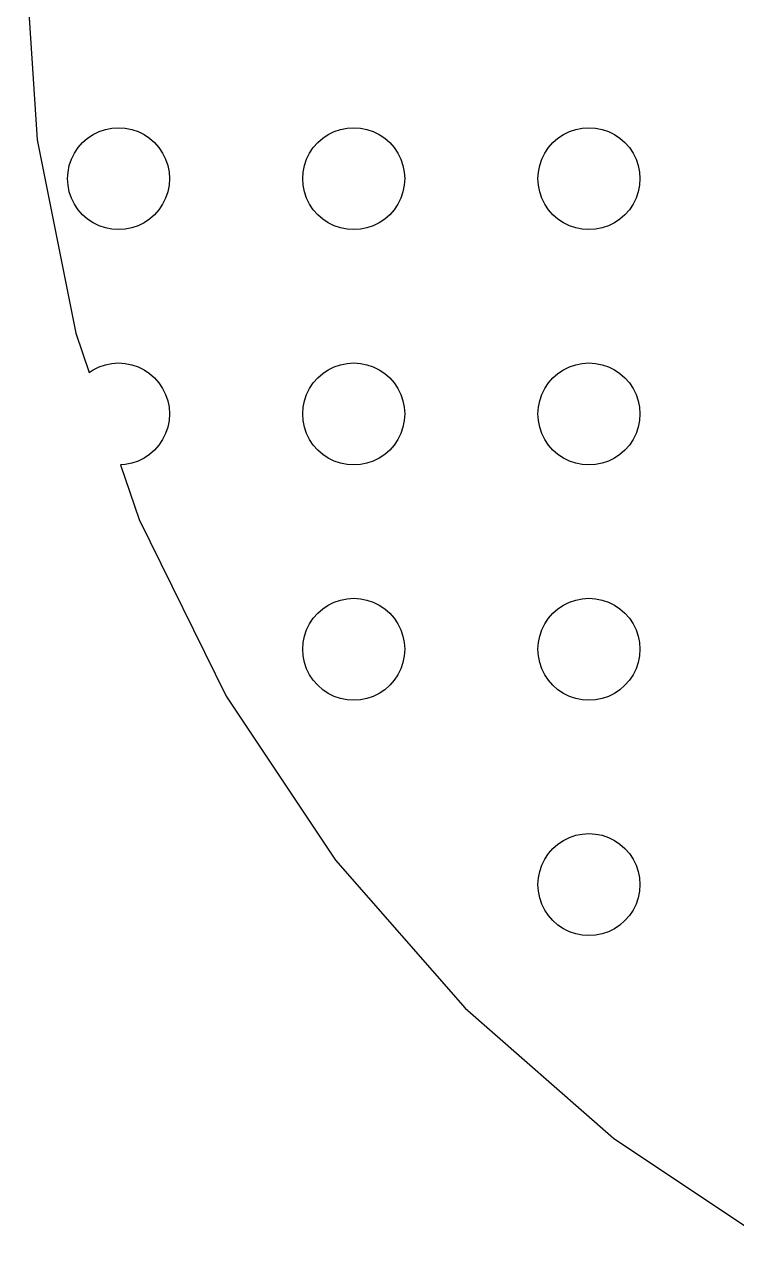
# Model space of a CAD drawing. Header units: metres. Extents: x -96 to 96, y -96 to 96.
# Drawn here: x -96 to -50.6, y -83.1 to -5.2 of the extents above; entities that cross this region are included whole.
import ezdxf

# ---------------------------------------------------------------- set-up
doc = ezdxf.new("R2010")
doc.units = ezdxf.units.M

msp = doc.modelspace()

# ---------------------------------------------------------------- linework, layer by layer
for p, q in [((-96, 0), (-95.1787, -12.5305)), ((-92.2981, -12.7019), (-91.9785, -12.4216)), ((-91.9785, -12.4216), (-91.625, -12.1854)), ((-91.625, -12.1854), (-91.2437, -11.9974)), ((-91.2437, -11.9974), (-90.8412, -11.8607)), ((-90.8412, -11.8607), (-90.4242, -11.7778)), ((-90.4242, -11.7778), (-90, -11.75)), ((-90, -11.75), (-89.5758, -11.7778)), ((-89.5758, -11.7778), (-89.1588, -11.8607)), ((-89.1588, -11.8607), (-88.7563, -11.9974)), ((-88.7563, -11.9974), (-88.375, -12.1854)), ((-88.375, -12.1854), (-88.0215, -12.4216)), ((-88.0215, -12.4216), (-87.7019, -12.7019)), ((-77.2981, -12.7019), (-76.9785, -12.4216)), ((-76.9785, -12.4216), (-76.625, -12.1854)), ((-76.625, -12.1854), (-76.2437, -11.9974)), ((-76.2437, -11.9974), (-75.8412, -11.8607)), ((-75.8412, -11.8607), (-75.4242, -11.7778)), ((-75.4242, -11.7778), (-75, -11.75)), ((-75, -11.75), (-74.5758, -11.7778)), ((-74.5758, -11.7778), (-74.1588, -11.8607)), ((-74.1588, -11.8607), (-73.7563, -11.9974)), ((-73.7563, -11.9974), (-73.375, -12.1854)), ((-73.375, -12.1854), (-73.0215, -12.4216)), ((-73.0215, -12.4216), (-72.7019, -12.7019)), ((-62.2981, -12.7019), (-61.9785, -12.4216)), ((-61.9785, -12.4216), (-61.625, -12.1854)), ((-61.625, -12.1854), (-61.2437, -11.9974)), ((-61.2437, -11.9974), (-60.8412, -11.8607)), ((-60.8412, -11.8607), (-60.4242, -11.7778)), ((-60.4242, -11.7778), (-60, -11.75)), ((-60, -11.75), (-59.5758, -11.7778)), ((-59.5758, -11.7778), (-59.1588, -11.8607)), ((-59.1588, -11.8607), (-58.7563, -11.9974)), ((-58.7563, -11.9974), (-58.375, -12.1854)), ((-58.375, -12.1854), (-58.0215, -12.4216)), ((-58.0215, -12.4216), (-57.7019, -12.7019)), ((-95.1787, -12.5305), (-92.7289, -24.8466)), ((-92.8146, -13.375), (-92.5784, -13.0215)), ((-92.5784, -13.0215), (-92.2981, -12.7019)), ((-87.7019, -12.7019), (-87.4216, -13.0215)), ((-87.4216, -13.0215), (-87.1854, -13.375)), ((-77.8146, -13.375), (-77.5784, -13.0215)), ((-77.5784, -13.0215), (-77.2981, -12.7019)), ((-72.7019, -12.7019), (-72.4216, -13.0215)), ((-72.4216, -13.0215), (-72.1854, -13.375)), ((-62.8146, -13.375), (-62.5784, -13.0215)), ((-62.5784, -13.0215), (-62.2981, -12.7019)), ((-57.7019, -12.7019), (-57.4216, -13.0215)), ((-57.4216, -13.0215), (-57.1854, -13.375)), ((-93.1393, -14.1588), (-93.0026, -13.7563)), ((-93.0026, -13.7563), (-92.8146, -13.375)), ((-87.1854, -13.375), (-86.9974, -13.7563)), ((-86.9974, -13.7563), (-86.8607, -14.1588)), ((-78.1393, -14.1588), (-78.0026, -13.7563)), ((-78.0026, -13.7563), (-77.8146, -13.375)), ((-72.1854, -13.375), (-71.9974, -13.7563)), ((-71.9974, -13.7563), (-71.8607, -14.1588)), ((-63.1393, -14.1588), (-63.0026, -13.7563)), ((-63.0026, -13.7563), (-62.8146, -13.375)), ((-57.1854, -13.375), (-56.9974, -13.7563)), ((-56.9974, -13.7563), (-56.8607, -14.1588)), ((-93.25, -15), (-93.2222, -14.5758)), ((-93.2222, -14.5758), (-93.1393, -14.1588)), ((-86.8607, -14.1588), (-86.7778, -14.5758)), ((-86.7778, -14.5758), (-86.75, -15)), ((-78.25, -15), (-78.2222, -14.5758)), ((-78.2222, -14.5758), (-78.1393, -14.1588)), ((-71.8607, -14.1588), (-71.7778, -14.5758)), ((-71.7778, -14.5758), (-71.75, -15)), ((-63.25, -15), (-63.2222, -14.5758)), ((-63.2222, -14.5758), (-63.1393, -14.1588)), ((-56.8607, -14.1588), (-56.7778, -14.5758)), ((-56.7778, -14.5758), (-56.75, -15)), ((-93.2222, -15.4242), (-93.25, -15)), ((-93.1393, -15.8412), (-93.2222, -15.4242)), ((-86.7778, -15.4242), (-86.8607, -15.8412)), ((-86.75, -15), (-86.7778, -15.4242)), ((-78.2222, -15.4242), (-78.25, -15)), ((-78.1393, -15.8412), (-78.2222, -15.4242)), ((-71.7778, -15.4242), (-71.8607, -15.8412)), ((-71.75, -15), (-71.7778, -15.4242)), ((-63.2222, -15.4242), (-63.25, -15)), ((-63.1393, -15.8412), (-63.2222, -15.4242)), ((-56.7778, -15.4242), (-56.8607, -15.8412)), ((-56.75, -15), (-56.7778, -15.4242)), ((-93.0026, -16.2437), (-93.1393, -15.8412)), ((-92.8146, -16.625), (-93.0026, -16.2437)), ((-86.9974, -16.2437), (-87.1854, -16.625)), ((-86.8607, -15.8412), (-86.9974, -16.2437)), ((-78.0026, -16.2437), (-78.1393, -15.8412)), ((-77.8146, -16.625), (-78.0026, -16.2437)), ((-71.9974, -16.2437), (-72.1854, -16.625)), ((-71.8607, -15.8412), (-71.9974, -16.2437)), ((-63.0026, -16.2437), (-63.1393, -15.8412)), ((-62.8146, -16.625), (-63.0026, -16.2437)), ((-56.9974, -16.2437), (-57.1854, -16.625)), ((-56.8607, -15.8412), (-56.9974, -16.2437)), ((-92.5784, -16.9785), (-92.8146, -16.625)), ((-92.2981, -17.2981), (-92.5784, -16.9785)), ((-87.4216, -16.9785), (-87.7019, -17.2981)), ((-87.1854, -16.625), (-87.4216, -16.9785)), ((-77.5784, -16.9785), (-77.8146, -16.625)), ((-77.2981, -17.2981), (-77.5784, -16.9785)), ((-72.4216, -16.9785), (-72.7019, -17.2981)), ((-72.1854, -16.625), (-72.4216, -16.9785)), ((-62.5784, -16.9785), (-62.8146, -16.625)), ((-62.2981, -17.2981), (-62.5784, -16.9785)), ((-57.4216, -16.9785), (-57.7019, -17.2981)), ((-57.1854, -16.625), (-57.4216, -16.9785)), ((-91.9785, -17.5784), (-92.2981, -17.2981)), ((-91.625, -17.8146), (-91.9785, -17.5784)), ((-91.2437, -18.0026), (-91.625, -17.8146)), ((-88.375, -17.8146), (-88.7563, -18.0026)), ((-88.0215, -17.5784), (-88.375, -17.8146)), ((-87.7019, -17.2981), (-88.0215, -17.5784)), ((-76.9785, -17.5784), (-77.2981, -17.2981)), ((-76.625, -17.8146), (-76.9785, -17.5784)), ((-76.2437, -18.0026), (-76.625, -17.8146)), ((-73.375, -17.8146), (-73.7563, -18.0026)), ((-73.0215, -17.5784), (-73.375, -17.8146)), ((-72.7019, -17.2981), (-73.0215, -17.5784)), ((-61.9785, -17.5784), (-62.2981, -17.2981)), ((-61.625, -17.8146), (-61.9785, -17.5784)), ((-61.2437, -18.0026), (-61.625, -17.8146)), ((-58.375, -17.8146), (-58.7563, -18.0026)), ((-58.0215, -17.5784), (-58.375, -17.8146)), ((-57.7019, -17.2981), (-58.0215, -17.5784)), ((-90.8412, -18.1393), (-91.2437, -18.0026)), ((-90.4242, -18.2222), (-90.8412, -18.1393)), ((-90, -18.25), (-90.4242, -18.2222)), ((-89.5758, -18.2222), (-90, -18.25)), ((-89.1588, -18.1393), (-89.5758, -18.2222)), ((-88.7563, -18.0026), (-89.1588, -18.1393)), ((-75.8412, -18.1393), (-76.2437, -18.0026)), ((-75.4242, -18.2222), (-75.8412, -18.1393)), ((-75, -18.25), (-75.4242, -18.2222)), ((-74.5758, -18.2222), (-75, -18.25)), ((-74.1588, -18.1393), (-74.5758, -18.2222)), ((-73.7563, -18.0026), (-74.1588, -18.1393)), ((-60.8412, -18.1393), (-61.2437, -18.0026)), ((-60.4242, -18.2222), (-60.8412, -18.1393)), ((-60, -18.25), (-60.4242, -18.2222)), ((-59.5758, -18.2222), (-60, -18.25)), ((-59.1588, -18.1393), (-59.5758, -18.2222)), ((-58.7563, -18.0026), (-59.1588, -18.1393)), ((-92.7289, -24.8466), (-91.8777, -27.3542)), ((-91.8777, -27.3542), (-91.625, -27.1854)), ((-91.625, -27.1854), (-91.2437, -26.9974)), ((-91.2437, -26.9974), (-90.8412, -26.8607)), ((-90.8412, -26.8607), (-90.4242, -26.7778)), ((-90.4242, -26.7778), (-90, -26.75)), ((-90, -26.75), (-89.5758, -26.7778)), ((-89.5758, -26.7778), (-89.1588, -26.8607)), ((-89.1588, -26.8607), (-88.7563, -26.9974)), ((-88.7563, -26.9974), (-88.375, -27.1854)), ((-88.375, -27.1854), (-88.0215, -27.4216)), ((-76.9785, -27.4216), (-76.625, -27.1854)), ((-76.625, -27.1854), (-76.2437, -26.9974)), ((-76.2437, -26.9974), (-75.8412, -26.8607)), ((-75.8412, -26.8607), (-75.4242, -26.7778)), ((-75.4242, -26.7778), (-75, -26.75)), ((-75, -26.75), (-74.5758, -26.7778)), ((-74.5758, -26.7778), (-74.1588, -26.8607)), ((-74.1588, -26.8607), (-73.7563, -26.9974)), ((-73.7563, -26.9974), (-73.375, -27.1854)), ((-73.375, -27.1854), (-73.0215, -27.4216)), ((-61.9785, -27.4216), (-61.625, -27.1854)), ((-61.625, -27.1854), (-61.2437, -26.9974)), ((-61.2437, -26.9974), (-60.8412, -26.8607)), ((-60.8412, -26.8607), (-60.4242, -26.7778)), ((-60.4242, -26.7778), (-60, -26.75)), ((-60, -26.75), (-59.5758, -26.7778)), ((-59.5758, -26.7778), (-59.1588, -26.8607)), ((-59.1588, -26.8607), (-58.7563, -26.9974)), ((-58.7563, -26.9974), (-58.375, -27.1854)), ((-58.375, -27.1854), (-58.0215, -27.4216)), ((-88.0215, -27.4216), (-87.7019, -27.7019)), ((-87.7019, -27.7019), (-87.4216, -28.0215)), ((-87.4216, -28.0215), (-87.1854, -28.375)), ((-77.8146, -28.375), (-77.5784, -28.0215)), ((-77.5784, -28.0215), (-77.2981, -27.7019)), ((-77.2981, -27.7019), (-76.9785, -27.4216)), ((-73.0215, -27.4216), (-72.7019, -27.7019)), ((-72.7019, -27.7019), (-72.4216, -28.0215)), ((-72.4216, -28.0215), (-72.1854, -28.375)), ((-62.8146, -28.375), (-62.5784, -28.0215)), ((-62.5784, -28.0215), (-62.2981, -27.7019)), ((-62.2981, -27.7019), (-61.9785, -27.4216)), ((-58.0215, -27.4216), (-57.7019, -27.7019)), ((-57.7019, -27.7019), (-57.4216, -28.0215)), ((-57.4216, -28.0215), (-57.1854, -28.375)), ((-87.1854, -28.375), (-86.9974, -28.7563)), ((-86.9974, -28.7563), (-86.8607, -29.1588)), ((-78.1393, -29.1588), (-78.0026, -28.7563)), ((-78.0026, -28.7563), (-77.8146, -28.375)), ((-72.1854, -28.375), (-71.9974, -28.7563)), ((-71.9974, -28.7563), (-71.8607, -29.1588)), ((-63.1393, -29.1588), (-63.0026, -28.7563)), ((-63.0026, -28.7563), (-62.8146, -28.375)), ((-57.1854, -28.375), (-56.9974, -28.7563)), ((-56.9974, -28.7563), (-56.8607, -29.1588)), ((-86.8607, -29.1588), (-86.7778, -29.5758)), ((-86.7778, -29.5758), (-86.75, -30)), ((-78.25, -30), (-78.2222, -29.5758)), ((-78.2222, -29.5758), (-78.1393, -29.1588)), ((-71.8607, -29.1588), (-71.7778, -29.5758)), ((-71.7778, -29.5758), (-71.75, -30)), ((-63.25, -30), (-63.2222, -29.5758)), ((-63.2222, -29.5758), (-63.1393, -29.1588)), ((-56.8607, -29.1588), (-56.7778, -29.5758)), ((-56.7778, -29.5758), (-56.75, -30)), ((-86.75, -30), (-86.7778, -30.4242)), ((-78.2222, -30.4242), (-78.25, -30)), ((-71.75, -30), (-71.7778, -30.4242)), ((-63.2222, -30.4242), (-63.25, -30)), ((-56.75, -30), (-56.7778, -30.4242)), ((-86.8607, -30.8412), (-86.9974, -31.2437)), ((-86.7778, -30.4242), (-86.8607, -30.8412)), ((-78.1393, -30.8412), (-78.2222, -30.4242)), ((-78.0026, -31.2437), (-78.1393, -30.8412)), ((-71.8607, -30.8412), (-71.9974, -31.2437)), ((-71.7778, -30.4242), (-71.8607, -30.8412)), ((-63.1393, -30.8412), (-63.2222, -30.4242)), ((-63.0026, -31.2437), (-63.1393, -30.8412)), ((-56.8607, -30.8412), (-56.9974, -31.2437)), ((-56.7778, -30.4242), (-56.8607, -30.8412)), ((-87.1854, -31.625), (-87.4216, -31.9785)), ((-86.9974, -31.2437), (-87.1854, -31.625)), ((-77.8146, -31.625), (-78.0026, -31.2437)), ((-77.5784, -31.9785), (-77.8146, -31.625)), ((-72.1854, -31.625), (-72.4216, -31.9785)), ((-71.9974, -31.2437), (-72.1854, -31.625)), ((-62.8146, -31.625), (-63.0026, -31.2437)), ((-62.5784, -31.9785), (-62.8146, -31.625)), ((-57.1854, -31.625), (-57.4216, -31.9785)), ((-56.9974, -31.2437), (-57.1854, -31.625)), ((-88.0215, -32.5784), (-88.375, -32.8146)), ((-87.7019, -32.2981), (-88.0215, -32.5784)), ((-87.4216, -31.9785), (-87.7019, -32.2981)), ((-77.2981, -32.2981), (-77.5784, -31.9785)), ((-76.9785, -32.5784), (-77.2981, -32.2981)), ((-76.625, -32.8146), (-76.9785, -32.5784)), ((-73.0215, -32.5784), (-73.375, -32.8146)), ((-72.7019, -32.2981), (-73.0215, -32.5784)), ((-72.4216, -31.9785), (-72.7019, -32.2981)), ((-62.2981, -32.2981), (-62.5784, -31.9785)), ((-61.9785, -32.5784), (-62.2981, -32.2981)), ((-61.625, -32.8146), (-61.9785, -32.5784)), ((-58.0215, -32.5784), (-58.375, -32.8146)), ((-57.7019, -32.2981), (-58.0215, -32.5784)), ((-57.4216, -31.9785), (-57.7019, -32.2981)), ((-89.5758, -33.2222), (-89.879, -33.2421)), ((-89.879, -33.2421), (-88.6924, -36.7376)), ((-89.1588, -33.1393), (-89.5758, -33.2222)), ((-88.7563, -33.0026), (-89.1588, -33.1393)), ((-88.375, -32.8146), (-88.7563, -33.0026)), ((-76.2437, -33.0026), (-76.625, -32.8146)), ((-75.8412, -33.1393), (-76.2437, -33.0026)), ((-75.4242, -33.2222), (-75.8412, -33.1393)), ((-75, -33.25), (-75.4242, -33.2222)), ((-74.5758, -33.2222), (-75, -33.25)), ((-74.1588, -33.1393), (-74.5758, -33.2222)), ((-73.7563, -33.0026), (-74.1588, -33.1393)), ((-73.375, -32.8146), (-73.7563, -33.0026)), ((-61.2437, -33.0026), (-61.625, -32.8146)), ((-60.8412, -33.1393), (-61.2437, -33.0026)), ((-60.4242, -33.2222), (-60.8412, -33.1393)), ((-60, -33.25), (-60.4242, -33.2222)), ((-59.5758, -33.2222), (-60, -33.25)), ((-59.1588, -33.1393), (-59.5758, -33.2222)), ((-58.7563, -33.0026), (-59.1588, -33.1393)), ((-58.375, -32.8146), (-58.7563, -33.0026)), ((-88.6924, -36.7376), (-83.1384, -48)), ((-76.625, -42.1854), (-76.2437, -41.9974)), ((-76.2437, -41.9974), (-75.8412, -41.8607)), ((-75.8412, -41.8607), (-75.4242, -41.7778)), ((-75.4242, -41.7778), (-75, -41.75)), ((-75, -41.75), (-74.5758, -41.7778)), ((-74.5758, -41.7778), (-74.1588, -41.8607)), ((-74.1588, -41.8607), (-73.7563, -41.9974)), ((-73.7563, -41.9974), (-73.375, -42.1854)), ((-61.625, -42.1854), (-61.2437, -41.9974)), ((-61.2437, -41.9974), (-60.8412, -41.8607)), ((-60.8412, -41.8607), (-60.4242, -41.7778)), ((-60.4242, -41.7778), (-60, -41.75)), ((-60, -41.75), (-59.5758, -41.7778)), ((-59.5758, -41.7778), (-59.1588, -41.8607)), ((-59.1588, -41.8607), (-58.7563, -41.9974)), ((-58.7563, -41.9974), (-58.375, -42.1854)), ((-77.5784, -43.0215), (-77.2981, -42.7019)), ((-77.2981, -42.7019), (-76.9785, -42.4216)), ((-76.9785, -42.4216), (-76.625, -42.1854)), ((-73.375, -42.1854), (-73.0215, -42.4216)), ((-73.0215, -42.4216), (-72.7019, -42.7019)), ((-72.7019, -42.7019), (-72.4216, -43.0215)), ((-62.5784, -43.0215), (-62.2981, -42.7019)), ((-62.2981, -42.7019), (-61.9785, -42.4216)), ((-61.9785, -42.4216), (-61.625, -42.1854)), ((-58.375, -42.1854), (-58.0215, -42.4216)), ((-58.0215, -42.4216), (-57.7019, -42.7019)), ((-57.7019, -42.7019), (-57.4216, -43.0215)), ((-78.0026, -43.7563), (-77.8146, -43.375)), ((-77.8146, -43.375), (-77.5784, -43.0215)), ((-72.4216, -43.0215), (-72.1854, -43.375)), ((-72.1854, -43.375), (-71.9974, -43.7563)), ((-63.0026, -43.7563), (-62.8146, -43.375)), ((-62.8146, -43.375), (-62.5784, -43.0215)), ((-57.4216, -43.0215), (-57.1854, -43.375)), ((-57.1854, -43.375), (-56.9974, -43.7563)), ((-78.2222, -44.5758), (-78.1393, -44.1588)), ((-78.1393, -44.1588), (-78.0026, -43.7563)), ((-71.9974, -43.7563), (-71.8607, -44.1588)), ((-71.8607, -44.1588), (-71.7778, -44.5758)), ((-63.2222, -44.5758), (-63.1393, -44.1588)), ((-63.1393, -44.1588), (-63.0026, -43.7563)), ((-56.9974, -43.7563), (-56.8607, -44.1588)), ((-56.8607, -44.1588), (-56.7778, -44.5758)), ((-78.25, -45), (-78.2222, -44.5758)), ((-78.2222, -45.4242), (-78.25, -45)), ((-71.7778, -44.5758), (-71.75, -45)), ((-71.75, -45), (-71.7778, -45.4242)), ((-63.25, -45), (-63.2222, -44.5758)), ((-63.2222, -45.4242), (-63.25, -45)), ((-56.7778, -44.5758), (-56.75, -45)), ((-56.75, -45), (-56.7778, -45.4242)), ((-78.1393, -45.8412), (-78.2222, -45.4242)), ((-78.0026, -46.2437), (-78.1393, -45.8412)), ((-71.8607, -45.8412), (-71.9974, -46.2437)), ((-71.7778, -45.4242), (-71.8607, -45.8412)), ((-63.1393, -45.8412), (-63.2222, -45.4242)), ((-63.0026, -46.2437), (-63.1393, -45.8412)), ((-56.8607, -45.8412), (-56.9974, -46.2437)), ((-56.7778, -45.4242), (-56.8607, -45.8412)), ((-77.8146, -46.625), (-78.0026, -46.2437)), ((-77.5784, -46.9785), (-77.8146, -46.625)), ((-72.1854, -46.625), (-72.4216, -46.9785)), ((-71.9974, -46.2437), (-72.1854, -46.625)), ((-62.8146, -46.625), (-63.0026, -46.2437)), ((-62.5784, -46.9785), (-62.8146, -46.625)), ((-57.1854, -46.625), (-57.4216, -46.9785)), ((-56.9974, -46.2437), (-57.1854, -46.625)), ((-77.2981, -47.2981), (-77.5784, -46.9785)), ((-76.9785, -47.5784), (-77.2981, -47.2981)), ((-72.7019, -47.2981), (-73.0215, -47.5784)), ((-72.4216, -46.9785), (-72.7019, -47.2981)), ((-62.2981, -47.2981), (-62.5784, -46.9785)), ((-61.9785, -47.5784), (-62.2981, -47.2981)), ((-57.7019, -47.2981), (-58.0215, -47.5784)), ((-57.4216, -46.9785), (-57.7019, -47.2981)), ((-83.1384, -48), (-76.1619, -58.4411)), ((-76.625, -47.8146), (-76.9785, -47.5784)), ((-76.2437, -48.0026), (-76.625, -47.8146)), ((-75.8412, -48.1393), (-76.2437, -48.0026)), ((-75.4242, -48.2222), (-75.8412, -48.1393)), ((-75, -48.25), (-75.4242, -48.2222)), ((-74.5758, -48.2222), (-75, -48.25)), ((-74.1588, -48.1393), (-74.5758, -48.2222)), ((-73.7563, -48.0026), (-74.1588, -48.1393)), ((-73.375, -47.8146), (-73.7563, -48.0026)), ((-73.0215, -47.5784), (-73.375, -47.8146)), ((-61.625, -47.8146), (-61.9785, -47.5784)), ((-61.2437, -48.0026), (-61.625, -47.8146)), ((-60.8412, -48.1393), (-61.2437, -48.0026)), ((-60.4242, -48.2222), (-60.8412, -48.1393)), ((-60, -48.25), (-60.4242, -48.2222)), ((-59.5758, -48.2222), (-60, -48.25)), ((-59.1588, -48.1393), (-59.5758, -48.2222)), ((-58.7563, -48.0026), (-59.1588, -48.1393)), ((-58.375, -47.8146), (-58.7563, -48.0026)), ((-58.0215, -47.5784), (-58.375, -47.8146)), ((-61.2437, -56.9974), (-60.8412, -56.8607)), ((-60.8412, -56.8607), (-60.4242, -56.7778)), ((-60.4242, -56.7778), (-60, -56.75)), ((-60, -56.75), (-59.5758, -56.7778)), ((-59.5758, -56.7778), (-59.1588, -56.8607)), ((-59.1588, -56.8607), (-58.7563, -56.9974)), ((-62.2981, -57.7019), (-61.9785, -57.4216)), ((-61.9785, -57.4216), (-61.625, -57.1854)), ((-61.625, -57.1854), (-61.2437, -56.9974)), ((-58.7563, -56.9974), (-58.375, -57.1854)), ((-58.375, -57.1854), (-58.0215, -57.4216)), ((-58.0215, -57.4216), (-57.7019, -57.7019)), ((-76.1619, -58.4411), (-67.8822, -67.8822)), ((-63.0026, -58.7563), (-62.8146, -58.375)), ((-62.8146, -58.375), (-62.5784, -58.0215)), ((-62.5784, -58.0215), (-62.2981, -57.7019)), ((-57.7019, -57.7019), (-57.4216, -58.0215)), ((-57.4216, -58.0215), (-57.1854, -58.375)), ((-57.1854, -58.375), (-56.9974, -58.7563)), ((-63.2222, -59.5758), (-63.1393, -59.1588)), ((-63.1393, -59.1588), (-63.0026, -58.7563)), ((-56.9974, -58.7563), (-56.8607, -59.1588)), ((-56.8607, -59.1588), (-56.7778, -59.5758)), ((-63.25, -60), (-63.2222, -59.5758)), ((-63.2222, -60.4242), (-63.25, -60)), ((-56.7778, -59.5758), (-56.75, -60)), ((-56.75, -60), (-56.7778, -60.4242)), ((-63.1393, -60.8412), (-63.2222, -60.4242)), ((-56.7778, -60.4242), (-56.8607, -60.8412)), ((-63.0026, -61.2437), (-63.1393, -60.8412)), ((-62.8146, -61.625), (-63.0026, -61.2437)), ((-56.9974, -61.2437), (-57.1854, -61.625)), ((-56.8607, -60.8412), (-56.9974, -61.2437)), ((-62.5784, -61.9785), (-62.8146, -61.625)), ((-62.2981, -62.2981), (-62.5784, -61.9785)), ((-61.9785, -62.5784), (-62.2981, -62.2981)), ((-57.7019, -62.2981), (-58.0215, -62.5784)), ((-57.4216, -61.9785), (-57.7019, -62.2981)), ((-57.1854, -61.625), (-57.4216, -61.9785)), ((-61.625, -62.8146), (-61.9785, -62.5784)), ((-61.2437, -63.0026), (-61.625, -62.8146)), ((-60.8412, -63.1393), (-61.2437, -63.0026)), ((-60.4242, -63.2222), (-60.8412, -63.1393)), ((-59.1588, -63.1393), (-59.5758, -63.2222)), ((-58.7563, -63.0026), (-59.1588, -63.1393)), ((-58.375, -62.8146), (-58.7563, -63.0026)), ((-58.0215, -62.5784), (-58.375, -62.8146)), ((-60, -63.25), (-60.4242, -63.2222)), ((-59.5758, -63.2222), (-60, -63.25)), ((-67.8822, -67.8822), (-58.4411, -76.1619)), ((-58.4411, -76.1619), (-48, -83.1384))]:
    msp.add_line(p, q)

doc.saveas('drawing.dxf')
